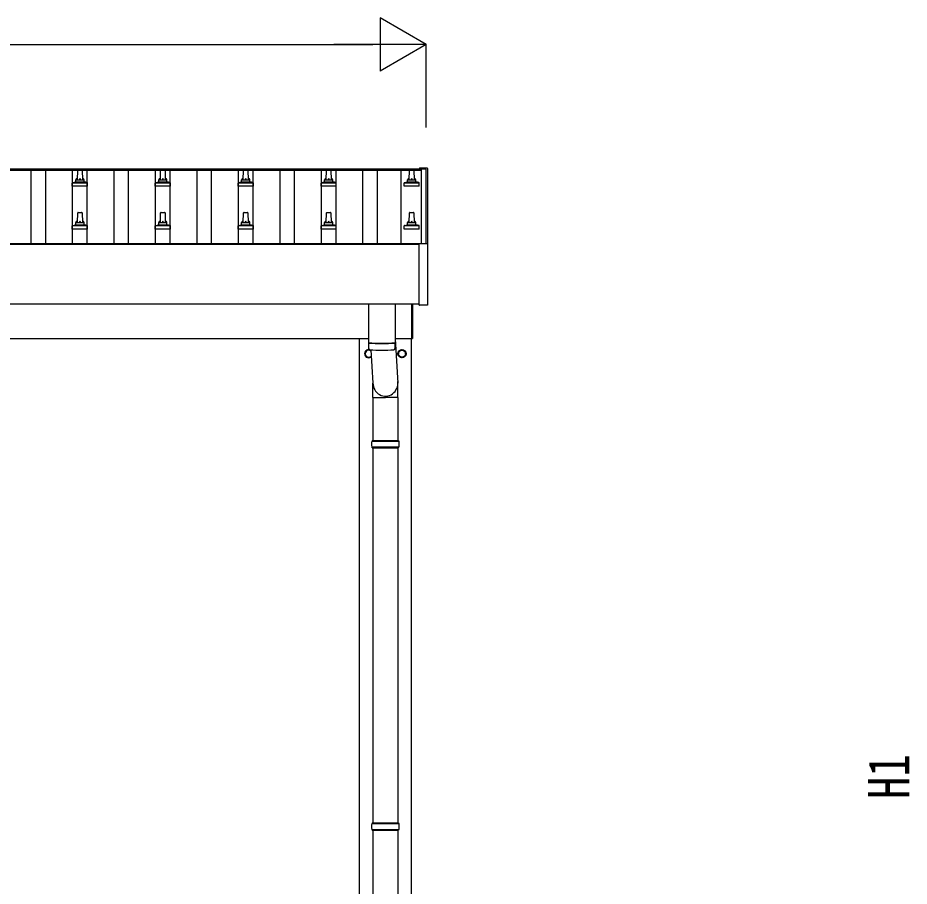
# Model space of a CAD drawing. Units: millimetres, scale not verified. Extents: x -12615 to 12615, y -8910 to 8910.
# Drawn here: x -6216 to -4067, y -2088 to 7 of the extents above; entities that cross this region are included whole.
import ezdxf
from ezdxf.enums import TextEntityAlignment as Align

# ---------------------------------------------------------------- set-up
doc = ezdxf.new("R2010")
doc.units = ezdxf.units.MM
doc.header["$LTSCALE"] = 40
for name, color, linetype in [('0-4_YKK_13', 4, 'Continuous'), ('0-5_YKK_A1', 4, 'Continuous'), ('0-6_YKK_D', 6, 'Continuous')]:
    doc.layers.add(name, color=color, linetype=linetype)
doc.styles.add('ＭＳ ゴシック', font='')
doc.styles.get('ＭＳ ゴシック').set_extended_font_data('MS Gothic')

msp = doc.modelspace()

# ---------------------------------------------------------------- linework, layer by layer
at = {"layer": '0-4_YKK_13'}
for p, q in [((-6072.44, -383.77), (-6071.72, -360.25)), ((-6070.72, -359.27), (-6062.17, -359.27)), ((-6061.17, -360.25), (-6060.44, -383.77)), ((-5872.44, -383.77), (-5871.72, -360.25)), ((-5870.72, -359.27), (-5862.17, -359.27)), ((-5861.17, -360.25), (-5860.44, -383.77)), ((-5672.44, -383.77), (-5671.72, -360.25)), ((-5670.72, -359.27), (-5662.17, -359.27)), ((-5661.17, -360.25), (-5660.44, -383.77)), ((-5472.44, -383.77), (-5471.72, -360.25)), ((-5470.72, -359.27), (-5462.17, -359.27)), ((-5461.17, -360.25), (-5460.44, -383.77)), ((-5272.44, -383.77), (-5271.72, -360.25)), ((-5270.72, -359.27), (-5262.17, -359.27)), ((-5261.17, -360.25), (-5260.44, -383.77)), ((-5248.14, -357.18), (-5248.14, -356.58)), ((-5248.14, -357.25), (-5248.14, -357.18)), ((-5229.14, -356.07), (-5247.14, -356.07)), ((-5228.14, -356.58), (-5228.14, -357.18)), ((-5228.14, -357.18), (-5228.14, -537.85)), ((-6076.44, -387.98), (-6076.44, -383.77)), ((-6075.44, -383.77), (-6057.44, -383.77)), ((-6056.44, -387.98), (-6056.44, -383.77)), ((-5876.44, -387.98), (-5876.44, -383.77)), ((-5875.44, -383.77), (-5857.44, -383.77)), ((-5856.44, -387.98), (-5856.44, -383.77)), ((-5676.44, -387.98), (-5676.44, -383.77)), ((-5675.44, -383.77), (-5657.44, -383.77)), ((-5656.44, -387.98), (-5656.44, -383.77)), ((-5476.44, -387.98), (-5476.44, -383.77)), ((-5475.44, -383.77), (-5457.44, -383.77)), ((-5456.44, -387.98), (-5456.44, -383.77)), ((-5276.44, -387.98), (-5276.44, -383.77)), ((-5275.44, -383.77), (-5257.44, -383.77)), ((-5256.44, -387.98), (-5256.44, -383.77)), ((-6084.69, -399.27), (-6084.69, -391.56)), ((-6048.19, -399.27), (-6084.69, -399.27)), ((-6084.31, -390.77), (-6048.57, -390.77)), ((-6083.93, -390.58), (-6077.21, -388.96)), ((-6076.82, -388.77), (-6056.06, -388.77)), ((-6048.96, -390.58), (-6055.68, -388.96)), ((-6048.19, -399.27), (-6048.19, -391.56)), ((-5884.69, -399.27), (-5884.69, -391.56)), ((-5848.19, -399.27), (-5884.69, -399.27)), ((-5884.31, -390.77), (-5848.57, -390.77)), ((-5883.93, -390.58), (-5877.21, -388.96)), ((-5876.82, -388.77), (-5856.06, -388.77)), ((-5848.96, -390.58), (-5855.68, -388.96)), ((-5848.19, -399.27), (-5848.19, -391.56)), ((-5684.69, -399.27), (-5684.69, -391.56)), ((-5648.19, -399.27), (-5684.69, -399.27)), ((-5684.31, -390.77), (-5648.57, -390.77)), ((-5683.93, -390.58), (-5677.21, -388.96)), ((-5676.82, -388.77), (-5656.06, -388.77)), ((-5648.96, -390.58), (-5655.68, -388.96)), ((-5648.19, -399.27), (-5648.19, -391.56)), ((-5484.69, -399.27), (-5484.69, -391.56)), ((-5448.19, -399.27), (-5484.69, -399.27)), ((-5484.31, -390.77), (-5448.57, -390.77)), ((-5483.93, -390.58), (-5477.21, -388.96)), ((-5476.82, -388.77), (-5456.06, -388.77)), ((-5448.96, -390.58), (-5455.68, -388.96)), ((-5448.19, -399.27), (-5448.19, -391.56)), ((-5284.69, -399.27), (-5284.69, -391.56)), ((-5248.19, -399.27), (-5284.69, -399.27)), ((-5284.31, -390.77), (-5248.57, -390.77)), ((-5283.93, -390.58), (-5277.21, -388.96)), ((-5276.82, -388.77), (-5256.06, -388.77)), ((-5248.96, -390.58), (-5255.68, -388.96)), ((-5248.19, -399.27), (-5248.19, -391.56)), ((-6072.44, -487.1), (-6071.72, -463.58)), ((-6070.72, -462.6), (-6062.17, -462.6)), ((-6061.17, -463.58), (-6060.44, -487.1)), ((-5872.44, -487.1), (-5871.72, -463.58)), ((-5870.72, -462.6), (-5862.17, -462.6)), ((-5861.17, -463.58), (-5860.44, -487.1)), ((-5672.44, -487.1), (-5671.72, -463.58)), ((-5670.72, -462.6), (-5662.17, -462.6)), ((-5661.17, -463.58), (-5660.44, -487.1)), ((-5472.44, -487.1), (-5471.72, -463.58)), ((-5470.72, -462.6), (-5462.17, -462.6)), ((-5461.17, -463.58), (-5460.44, -487.1)), ((-5272.44, -487.1), (-5271.72, -463.58)), ((-5270.72, -462.6), (-5262.17, -462.6)), ((-5261.17, -463.58), (-5260.44, -487.1)), ((-6084.31, -494.1), (-6048.57, -494.1)), ((-6083.93, -493.92), (-6077.21, -492.29)), ((-6076.82, -492.1), (-6056.06, -492.1)), ((-6076.44, -491.32), (-6076.44, -487.1)), ((-6075.44, -487.1), (-6057.44, -487.1)), ((-6056.44, -491.32), (-6056.44, -487.1)), ((-6048.96, -493.92), (-6055.68, -492.29)), ((-5884.31, -494.1), (-5848.57, -494.1)), ((-5883.93, -493.92), (-5877.21, -492.29)), ((-5876.82, -492.1), (-5856.06, -492.1)), ((-5876.44, -491.32), (-5876.44, -487.1)), ((-5875.44, -487.1), (-5857.44, -487.1)), ((-5856.44, -491.32), (-5856.44, -487.1)), ((-5848.96, -493.92), (-5855.68, -492.29)), ((-5684.31, -494.1), (-5648.57, -494.1)), ((-5683.93, -493.92), (-5677.21, -492.29)), ((-5676.82, -492.1), (-5656.06, -492.1)), ((-5676.44, -491.32), (-5676.44, -487.1)), ((-5675.44, -487.1), (-5657.44, -487.1)), ((-5656.44, -491.32), (-5656.44, -487.1)), ((-5648.96, -493.92), (-5655.68, -492.29)), ((-5484.31, -494.1), (-5448.57, -494.1)), ((-5483.93, -493.92), (-5477.21, -492.29)), ((-5476.82, -492.1), (-5456.06, -492.1)), ((-5476.44, -491.32), (-5476.44, -487.1)), ((-5475.44, -487.1), (-5457.44, -487.1)), ((-5456.44, -491.32), (-5456.44, -487.1)), ((-5448.96, -493.92), (-5455.68, -492.29)), ((-5284.31, -494.1), (-5248.57, -494.1)), ((-5283.93, -493.92), (-5277.21, -492.29)), ((-5276.82, -492.1), (-5256.06, -492.1)), ((-5276.44, -491.32), (-5276.44, -487.1)), ((-5275.44, -487.1), (-5257.44, -487.1)), ((-5256.44, -491.32), (-5256.44, -487.1)), ((-5248.96, -493.92), (-5255.68, -492.29)), ((-6084.69, -502.6), (-6084.69, -494.89)), ((-6048.19, -502.6), (-6084.69, -502.6)), ((-6048.19, -502.6), (-6048.19, -494.89)), ((-5884.69, -502.6), (-5884.69, -494.89)), ((-5848.19, -502.6), (-5884.69, -502.6)), ((-5848.19, -502.6), (-5848.19, -494.89)), ((-5684.69, -502.6), (-5684.69, -494.89)), ((-5648.19, -502.6), (-5684.69, -502.6)), ((-5648.19, -502.6), (-5648.19, -494.89)), ((-5484.69, -502.6), (-5484.69, -494.89)), ((-5448.19, -502.6), (-5484.69, -502.6)), ((-5448.19, -502.6), (-5448.19, -494.89)), ((-5284.69, -502.6), (-5284.69, -494.89)), ((-5248.19, -502.6), (-5284.69, -502.6)), ((-5248.19, -502.6), (-5248.19, -494.89)), ((-5248.14, -685.85), (-5248.14, -537.85)), ((-5247.64, -537.35), (-5247.14, -537.35)), ((-5247.14, -537.35), (-5229.14, -537.35)), ((-5229.14, -537.35), (-5228.64, -537.35)), ((-5228.14, -537.85), (-5228.14, -685.85)), ((-5370.44, -683.73), (-5370.44, -776.71)), ((-5306.44, -683.73), (-5306.44, -776.71)), ((-5266.44, -766.86), (-5266.44, -683.73)), ((-5264.44, -683.73), (-5264.44, -766.86)), ((-5228.64, -686.35), (-5247.64, -686.35)), ((-5306.44, -767.13), (-5299.88, -874.12)), ((-5266.44, -766.86), (-5264.44, -766.86)), ((-5370.47, -777.7), (-5370.24, -790.69)), ((-5369.94, -793.55), (-5364.74, -796.55)), ((-5365.97, -776.98), (-5365.95, -777.98)), ((-5364.9, -793.98), (-5360, -874.12)), ((-5310.92, -776.98), (-5310.93, -777.98)), ((-5306.64, -790.69), (-5306.41, -777.7)), ((-5363.94, -809.71), (-5369.94, -813.18)), ((-5298.54, -803.11), (-5298.44, -803.11)), ((-5298.54, -803.61), (-5298.44, -803.61)), ((-5360.09, -908.78), (-5360.09, -874.12)), ((-5299.79, -908.78), (-5299.79, -874.12)), ((-5360.09, -908.78), (-5329.94, -908.78)), ((-5359.94, -908.78), (-5359.94, -1012.36)), ((-5299.79, -908.78), (-5329.94, -908.78)), ((-5299.94, -908.78), (-5299.94, -1012.36)), ((-5362.94, -1014.36), (-5296.94, -1014.36)), ((-5362.94, -1028.36), (-5296.94, -1028.36)), ((-5361.94, -1012.36), (-5297.94, -1012.36)), ((-5361.94, -1012.36), (-5361.94, -1014.36)), ((-5361.94, -1030.36), (-5361.94, -1028.36)), ((-5361.94, -1030.36), (-5297.94, -1030.36)), ((-5359.94, -1030.36), (-5359.94, -1934.86)), ((-5299.94, -1030.36), (-5299.94, -1934.86)), ((-5297.94, -1012.36), (-5297.94, -1014.36)), ((-5297.94, -1030.36), (-5297.94, -1028.36)), ((-5362.94, -1936.86), (-5296.94, -1936.86)), ((-5362.94, -1950.86), (-5296.94, -1950.86)), ((-5361.94, -1934.86), (-5297.94, -1934.86)), ((-5361.94, -1934.86), (-5361.94, -1936.86)), ((-5361.94, -1952.86), (-5361.94, -1950.86)), ((-5361.94, -1952.86), (-5297.94, -1952.86)), ((-5359.94, -1952.86), (-5359.94, -2857.36)), ((-5299.94, -1952.86), (-5299.94, -2857.36)), ((-5297.94, -1934.86), (-5297.94, -1936.86)), ((-5297.94, -1952.86), (-5297.94, -1950.86))]:
    msp.add_line(p, q, dxfattribs=at)
for points in [[(-5247.14, -356.07), (-5247.33, -356.07), (-5247.5, -356.07), (-5247.64, -356.08), (-5247.71, -356.09), (-5247.77, -356.1), (-5247.86, -356.14), (-5247.99, -356.23), (-5248.09, -356.36), (-5248.09, -356.39)], [(-5228.14, -356.58), (-5228.18, -356.39), (-5228.25, -356.27), (-5228.34, -356.18), (-5228.42, -356.13), (-5228.5, -356.1), (-5228.55, -356.09), (-5228.59, -356.08), (-5228.63, -356.08), (-5228.82, -356.07), (-5229, -356.07), (-5229.14, -356.07)], [(-5369.94, -793.55), (-5378.44, -798.46), (-5378.44, -808.27), (-5369.94, -813.18)]]:
    msp.add_lwpolyline(points, dxfattribs=at)
msp.add_lwpolyline([(-5289.94, -793.55), (-5281.44, -798.46), (-5281.44, -808.27), (-5289.94, -813.18), (-5298.44, -808.27), (-5298.44, -798.46)], close=True, dxfattribs=at)
for radius in [10, 8.5]:
    msp.add_circle((-5289.94, -803.36), radius, dxfattribs=at)
for centre, radius, start, end in [((-6070.72, -360.27), 1, 90, 178.60509), ((-6062.17, -360.27), 1, 1.39491, 90), ((-5870.72, -360.27), 1, 90, 178.60509), ((-5862.17, -360.27), 1, 1.39491, 90), ((-5670.72, -360.27), 1, 90, 178.60509), ((-5662.17, -360.27), 1, 1.39491, 90), ((-5470.72, -360.27), 1, 90, 178.60509), ((-5462.17, -360.27), 1, 1.39491, 90), ((-5270.72, -360.27), 1, 90, 178.60509), ((-5262.17, -360.27), 1, 1.39491, 90), ((-5247.64, -356.58), 0.499, 156.4992, 179.99932), ((-6072.36, -384.4), 4.13, 90, 171.17633), ((-6075.44, -384.77), 1, 90, 180), ((-6063.11, -383.77), 4.83, 133.60282, 180), ((-6069.77, -383.77), 4.83, 0, 46.39718), ((-6060.53, -384.4), 4.13, 8.82367, 90), ((-6057.44, -384.77), 1, 0, 90), ((-5872.36, -384.4), 4.13, 90, 171.17633), ((-5875.44, -384.77), 1, 90, 180), ((-5863.11, -383.77), 4.83, 133.60282, 180), ((-5869.77, -383.77), 4.83, 0, 46.39718), ((-5860.53, -384.4), 4.13, 8.82367, 90), ((-5857.44, -384.77), 1, 0, 90), ((-5672.36, -384.4), 4.13, 90, 171.17633), ((-5675.44, -384.77), 1, 90, 180), ((-5663.11, -383.77), 4.83, 133.60282, 180), ((-5669.77, -383.77), 4.83, 0, 46.39718), ((-5660.53, -384.4), 4.13, 8.82367, 90), ((-5657.44, -384.77), 1, 0, 90), ((-5472.36, -384.4), 4.13, 90, 171.17633), ((-5475.44, -384.77), 1, 90, 180), ((-5463.11, -383.77), 4.83, 133.60282, 180), ((-5469.77, -383.77), 4.83, 0, 46.39718), ((-5460.53, -384.4), 4.13, 8.82367, 90), ((-5457.44, -384.77), 1, 0, 90), ((-5272.36, -384.4), 4.13, 90, 171.17633), ((-5275.44, -384.77), 1, 90, 180), ((-5263.11, -383.77), 4.83, 133.60282, 180), ((-5269.77, -383.77), 4.83, 0, 46.39718), ((-5260.53, -384.4), 4.13, 8.82367, 90), ((-5257.44, -384.77), 1, 0, 90), ((-6083.69, -391.56), 1, 103.62699, 180), ((-6077.44, -387.98), 1, 283.62699, 0), ((-6055.44, -387.98), 1, 180, 256.37301), ((-6049.19, -391.56), 1, 0, 76.37301), ((-5883.69, -391.56), 1, 103.62699, 180), ((-5877.44, -387.98), 1, 283.62699, 0), ((-5855.44, -387.98), 1, 180, 256.37301), ((-5849.19, -391.56), 1, 0, 76.37301), ((-5683.69, -391.56), 1, 103.62699, 180), ((-5677.44, -387.98), 1, 283.62699, 0), ((-5655.44, -387.98), 1, 180, 256.37301), ((-5649.19, -391.56), 1, 0, 76.37301), ((-5483.69, -391.56), 1, 103.62699, 180), ((-5477.44, -387.98), 1, 283.62699, 0), ((-5455.44, -387.98), 1, 180, 256.37301), ((-5449.19, -391.56), 1, 0, 76.37301), ((-5283.69, -391.56), 1, 103.62699, 180), ((-5277.44, -387.98), 1, 283.62699, 0), ((-5255.44, -387.98), 1, 180, 256.37301), ((-5249.19, -391.56), 1, 0, 76.37301), ((-6070.72, -463.6), 1, 90, 178.60509), ((-6062.17, -463.6), 1, 1.39491, 90), ((-5870.72, -463.6), 1, 90, 178.60509), ((-5862.17, -463.6), 1, 1.39491, 90), ((-5670.72, -463.6), 1, 90, 178.60509), ((-5662.17, -463.6), 1, 1.39491, 90), ((-5470.72, -463.6), 1, 90, 178.60509), ((-5462.17, -463.6), 1, 1.39491, 90), ((-5270.72, -463.6), 1, 90, 178.60509), ((-5262.17, -463.6), 1, 1.39491, 90), ((-6083.69, -494.89), 1, 103.62699, 180), ((-6077.44, -491.32), 1, 283.62699, 0), ((-6072.36, -487.74), 4.13, 90, 171.17633), ((-6075.44, -488.1), 1, 90, 180), ((-6063.11, -487.1), 4.83, 133.60282, 180), ((-6069.77, -487.1), 4.83, 0, 46.39718), ((-6060.53, -487.74), 4.13, 8.82367, 90), ((-6057.44, -488.1), 1, 0, 90), ((-6055.44, -491.32), 1, 180, 256.37301), ((-6049.19, -494.89), 1, 0, 76.37301), ((-5883.69, -494.89), 1, 103.62699, 180), ((-5877.44, -491.32), 1, 283.62699, 0), ((-5872.36, -487.74), 4.13, 90, 171.17633), ((-5875.44, -488.1), 1, 90, 180), ((-5863.11, -487.1), 4.83, 133.60282, 180), ((-5869.77, -487.1), 4.83, 0, 46.39718), ((-5860.53, -487.74), 4.13, 8.82367, 90), ((-5857.44, -488.1), 1, 0, 90), ((-5855.44, -491.32), 1, 180, 256.37301), ((-5849.19, -494.89), 1, 0, 76.37301), ((-5683.69, -494.89), 1, 103.62699, 180), ((-5677.44, -491.32), 1, 283.62699, 0), ((-5672.36, -487.74), 4.13, 90, 171.17633), ((-5675.44, -488.1), 1, 90, 180), ((-5663.11, -487.1), 4.83, 133.60282, 180), ((-5669.77, -487.1), 4.83, 0, 46.39718), ((-5660.53, -487.74), 4.13, 8.82367, 90), ((-5657.44, -488.1), 1, 0, 90), ((-5655.44, -491.32), 1, 180, 256.37301), ((-5649.19, -494.89), 1, 0, 76.37301), ((-5483.69, -494.89), 1, 103.62699, 180), ((-5477.44, -491.32), 1, 283.62699, 0), ((-5472.36, -487.74), 4.13, 90, 171.17633), ((-5475.44, -488.1), 1, 90, 180), ((-5463.11, -487.1), 4.83, 133.60282, 180), ((-5469.77, -487.1), 4.83, 0, 46.39718), ((-5460.53, -487.74), 4.13, 8.82367, 90), ((-5457.44, -488.1), 1, 0, 90), ((-5455.44, -491.32), 1, 180, 256.37301), ((-5449.19, -494.89), 1, 0, 76.37301), ((-5283.69, -494.89), 1, 103.62699, 180), ((-5277.44, -491.32), 1, 283.62699, 0), ((-5272.36, -487.74), 4.13, 90, 171.17633), ((-5275.44, -488.1), 1, 90, 180), ((-5263.11, -487.1), 4.83, 133.60282, 180), ((-5269.77, -487.1), 4.83, 0, 46.39718), ((-5260.53, -487.74), 4.13, 8.82367, 90), ((-5257.44, -488.1), 1, 0, 90), ((-5255.44, -491.32), 1, 180, 256.37301), ((-5249.19, -494.89), 1, 0, 76.37301), ((-5247.64, -537.85), 0.5, 90, 180), ((-5228.64, -537.85), 0.5, 0, 90), ((-5247.64, -685.85), 0.5, 180, 270), ((-5228.64, -685.85), 0.5, 270, 0), ((-5369.94, -803.36), 10, 81.33978, 307.58274), ((-5369.94, -803.36), 8.5, 52.25757, 314.74477), ((-5338.44, -296.97), 480.8, 266.18381, 273.81619), ((-5338.44, -297.97), 480.8, 266.18381, 273.81619), ((-5366.82, -790.45), 3.43, 183.90213, 262.99006), ((-5338.43, -274.99), 519.67, 266.82198, 273.17643), ((-5310.06, -790.45), 3.43, 277.08355, 356.08693), ((-5369.94, -803.36), 8.6, 171.25399, 188.74601), ((-5369.94, -803.36), 8.6, 111.25399, 128.74601), ((-5369.94, -803.36), 8.6, 231.25399, 248.74601), ((-5369.94, -803.36), 8.6, 52.83912, 68.74601), ((-5369.94, -803.36), 8.6, 291.25399, 308.74601), ((-5289.94, -803.36), 8.6, 171.25399, 178.33419), ((-5289.94, -803.36), 8.6, 181.66581, 188.74601), ((-5289.94, -803.36), 8.6, 111.25399, 128.74601), ((-5289.94, -803.36), 8.6, 231.25399, 248.74601), ((-5289.94, -803.36), 8.6, 51.25399, 68.74601), ((-5289.94, -803.36), 8.6, 291.25399, 308.74601), ((-5289.94, -803.36), 8.6, 351.25399, 8.74601), ((-5314.19, -1021.36), 49.25, 171.82876, 180.00002), ((-5314.19, -1021.36), 49.25, 180.00002, 188.17127), ((-5345.69, -1021.36), 49.25, 359.99998, 8.17124), ((-5345.69, -1021.36), 49.25, 351.82873, 359.99998), ((-5314.19, -1943.86), 49.25, 171.82876, 180.00002), ((-5314.19, -1943.86), 49.25, 180.00002, 188.17127), ((-5345.69, -1943.86), 49.25, 359.99998, 8.17124), ((-5345.69, -1943.86), 49.25, 351.82873, 359.99998)]:
    msp.add_arc(centre, radius, start, end, dxfattribs=at)
msp.add_ellipse((-5329.94, -874.12), major_axis=(0, -31.56), ratio=0.952301, start_param=4.712389, end_param=7.9831455, dxfattribs=at)
at = {"layer": '0-5_YKK_A1'}
for p, q in [((-10689.44, -357.25), (-5243.44, -357.25)), ((-10689.44, -360.84), (-5243.44, -360.84)), ((-6183.94, -537.3), (-6183.94, -360.84)), ((-6148.94, -537.3), (-6148.94, -360.84)), ((-6083.94, -537.3), (-6083.94, -360.84)), ((-6048.94, -537.3), (-6048.94, -360.84)), ((-5983.94, -537.3), (-5983.94, -360.84)), ((-5948.94, -537.3), (-5948.94, -360.84)), ((-5883.94, -537.3), (-5883.94, -360.84)), ((-5848.94, -537.3), (-5848.94, -360.84)), ((-5783.94, -537.3), (-5783.94, -360.84)), ((-5748.94, -537.3), (-5748.94, -360.84)), ((-5683.94, -537.3), (-5683.94, -360.84)), ((-5648.94, -537.3), (-5648.94, -360.84)), ((-5583.94, -537.3), (-5583.94, -360.84)), ((-5548.94, -537.3), (-5548.94, -360.84)), ((-5483.94, -537.3), (-5483.94, -360.84)), ((-5448.94, -537.3), (-5448.94, -360.84)), ((-5383.94, -537.3), (-5383.94, -360.84)), ((-5348.94, -537.3), (-5348.94, -360.84)), ((-5292.94, -360.84), (-5292.94, -537.3)), ((-5243.44, -357.25), (-5243.44, -360.84)), ((-5243.44, -358.22), (-5243.44, -537.35)), ((-5231.44, -358.22), (-5243.44, -358.22)), ((-5231.44, -537.35), (-5231.44, -358.22)), ((-10689.44, -537.3), (-5243.44, -537.3)), ((-10684.74, -538.85), (-5248.14, -538.85)), ((-5248.14, -683.73), (-10684.74, -683.73)), ((-10666.44, -766.36), (-5370.44, -766.36)), ((-5392.44, -3566.36), (-5392.44, -766.36)), ((-5306.44, -766.36), (-5266.44, -766.36)), ((-5267.44, -766.36), (-5267.44, -3566.36))]:
    msp.add_line(p, q, dxfattribs=at)
at = {"layer": '0-6_YKK_D'}
for p, q in [((-5231.44, -57.25), (-5342.73, 7)), ((-5342.73, 7), (-5342.73, -121.5)), ((-10572.94, -57.25), (-5359.94, -57.25)), ((-5231.44, -57.25), (-5454.01, -57.25)), ((-5231.44, -57.25), (-5342.73, -121.5)), ((-5231.44, -257.25), (-5231.44, -56.25))]:
    msp.add_line(p, q, dxfattribs=at)

# ---------------------------------------------------------------- texts
at = {"layer": '0-6_YKK_D', "style": 'ＭＳ ゴシック', "width": 0.8}
msp.add_text('H1', height=98.97, rotation=90, dxfattribs=at).set_placement((-4037.33, -1877.46), align=Align.BOTTOM_LEFT)

doc.saveas('drawing.dxf')
